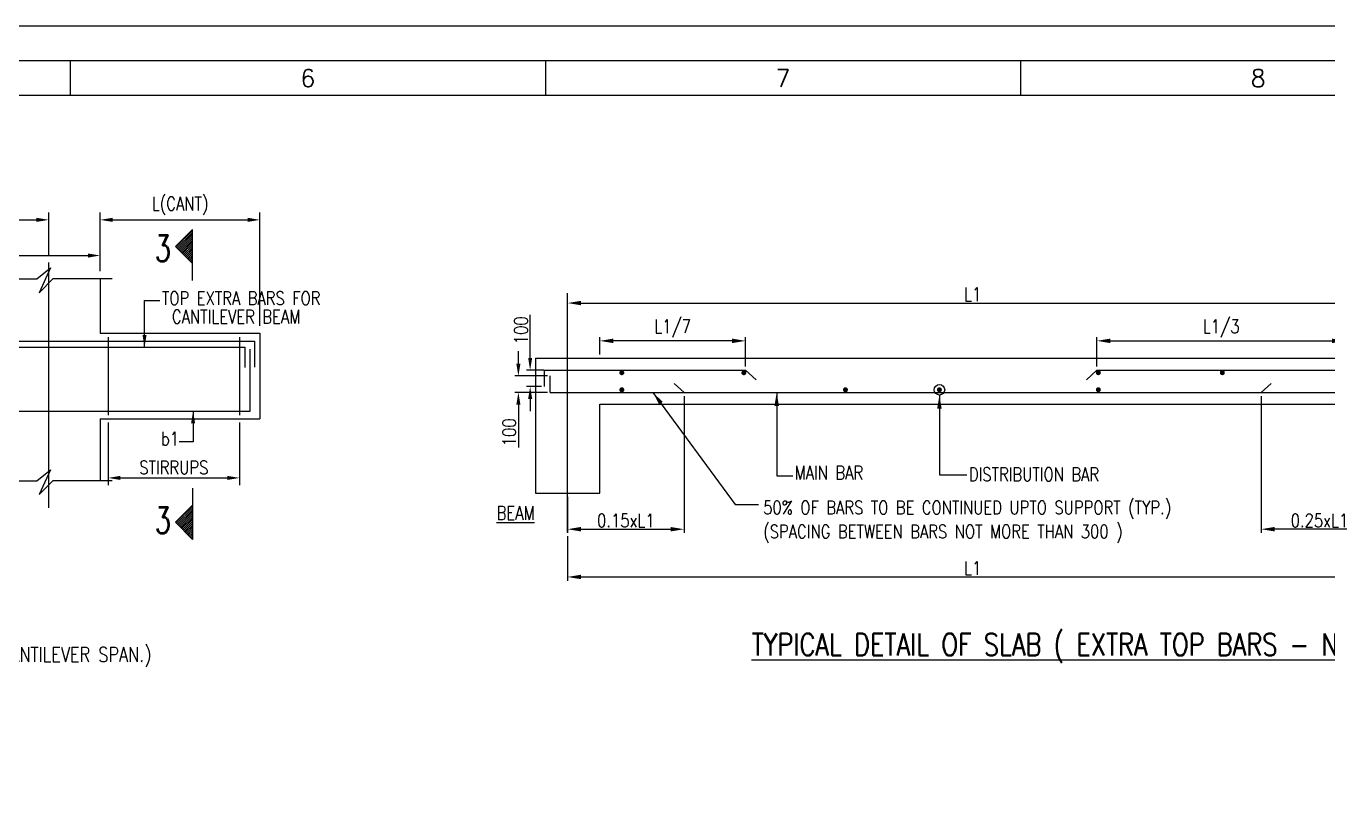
# Model space of a CAD drawing. Extents: x 455722 to 1142355, y -625363 to -272741.
# Drawn here: x 559522 to 585997, y -288472 to -272741 of the extents above; entities that cross this region are included whole.
import ezdxf
from ezdxf.enums import TextEntityAlignment as Align
from ezdxf.lldxf.tags import DXFTag

# ---------------------------------------------------------------- set-up
doc = ezdxf.new("R2010")
doc.units = 0
doc.header["$LTSCALE"] = 500
doc.header["$MEASUREMENT"] = 0
doc.linetypes.add('CENTER2', pattern=[1.125, 0.75, -0.125, 0.125, -0.125])
doc.layers.get('DEFPOINTS').update_dxf_attribs({"color": 4})
for name, color, linetype in [('CEN', 8, 'CENTER'), ('col & circal', 8, 'CENTER2'), ('DIM', 5, 'Continuous'), ('hat', 8, 'Continuous'), ('LINK', 2, 'Continuous'), ('NO. SECTION', 1, 'Continuous'), ('PNA', 10, 'Continuous'), ('S-COLUMN', 1, 'Continuous'), ('S-CONCRET LINE', 4, 'Continuous'), ('S-REINFORCEMENT', 6, 'Continuous'), ('S-TEXT-1', 4, 'Continuous'), ('S-TITLE', 6, 'Continuous'), ('TEXT1', 2, 'Continuous'), ('TXT', 4, 'Continuous')]:
    doc.layers.add(name, color=color, linetype=linetype)
doc.styles.add('ROMANS', font='r.shx', dxfattribs={"width": 0.8, "height": 275, "bigfont": 'bigfont.shx'})
doc.styles.add('ROMENT', font='r.shx', dxfattribs={"bigfont": 'bigfont.shx'})
tags = doc.linetypes.add('CENTER', pattern=[2, 1.25, -0.25, 0.25, -0.25]).pattern_tags.tags
tags[10:11] = [DXFTag(74, 4), DXFTag(75, 0), DXFTag(340, '0'), DXFTag(46, 1.0), DXFTag(50, 0.0), DXFTag(44, 0.0), DXFTag(45, 0.0)]
tags[8:9] = [DXFTag(74, 4), DXFTag(75, 0), DXFTag(340, '0'), DXFTag(46, 1.0), DXFTag(50, 0.0), DXFTag(44, 0.0), DXFTag(45, 0.0)]
tags[6:7] = [DXFTag(74, 4), DXFTag(75, 0), DXFTag(340, '0'), DXFTag(46, 1.0), DXFTag(50, 0.0), DXFTag(44, 0.0), DXFTag(45, 0.0)]
tags[4:5] = [DXFTag(74, 4), DXFTag(75, 0), DXFTag(340, '0'), DXFTag(46, 1.0), DXFTag(50, 0.0), DXFTag(44, 0.0), DXFTag(45, 0.0)]
doc.dimstyles.new('Copy of INT2TIMES', dxfattribs={"dimtxt": 300, "dimasz": 275, "dimexe": 75, "dimexo": 75, "dimgap": 40, "dimtad": 1, "dimdec": 0, "dimlfac": 0.5, "dimrnd": 5, "dimzin": 0, "dimdsep": 46, "dimtxsty": 'ROMANS', "dimcen": -1, "dimclrd": 5, "dimclre": 5, "dimclrt": 4, "dimadec": 0, "dimazin": 0, "dimtfac": 1, "dimtdec": 0, "dimtix": 1, "dimtofl": 0, "dimtmove": 2, "dimatfit": 3, "dimfxl": 0, "dimtolj": 1, "dimtzin": 0, "dimarcsym": 0})
doc.dimstyles.new('Copy(2) of Standard', dxfattribs={"dimtxt": 300, "dimasz": 250, "dimexe": 75, "dimexo": 50, "dimgap": 50, "dimtad": 1, "dimdec": 0, "dimrnd": 5, "dimzin": 0, "dimdsep": 46, "dimtxsty": 'ROMANS', "dimcen": 0, "dimclrd": 5, "dimclre": 5, "dimclrt": 4, "dimadec": 0, "dimazin": 0, "dimtfac": 1, "dimtdec": 0, "dimtofl": 0, "dimtmove": 0, "dimatfit": 3, "dimfxl": 0, "dimtolj": 1, "dimtzin": 0, "dimarcsym": 0})
doc.dimstyles.new('INT1', dxfattribs={"dimtxt": 250, "dimasz": 250, "dimexe": 150, "dimexo": 60, "dimgap": 75, "dimtad": 1, "dimdec": 0, "dimzin": 0, "dimdsep": 46, "dimtxsty": 'ROMANS', "dimcen": -250, "dimclrd": 5, "dimclre": 5, "dimclrt": 4, "dimadec": 0, "dimazin": 0, "dimtfac": 1, "dimtdec": 0, "dimtix": 1, "dimtofl": 0, "dimtmove": 2, "dimatfit": 3, "dimfxl": 0, "dimtolj": 1, "dimtzin": 0, "dimarcsym": 0})

# ---------------------------------------------------------------- blocks, each defined once
blk = doc.blocks.new('A1')
at = {"flags": 128}
blk.add_lwpolyline([(0, 0), (82779, 0), (82779, 58231), (0, 58231)], close=True, dxfattribs=at)
at = {"layer": 'PNA'}
for p, q in [((34655, 57739), (34655, 57247)), ((41389, 57739), (41389, 57247)), ((48124, 57739), (48124, 57247))]:
    blk.add_line(p, q, dxfattribs=at)
at = {"layer": 'PNA', "color": 1}
for points in [[(984, 492), (82287, 492), (82287, 57739), (984, 57739)], [(1969, 984), (81794, 984), (81794, 57247), (1969, 57247)]]:
    blk.add_lwpolyline(points, close=True, dxfattribs=at)
at = {"layer": 'PNA', "style": 'ROMANS'}
for s, p in [('6', (38023, 57493)), ('7', (44757, 57493)), ('8', (51491, 57493))]:
    blk.add_text(s, height=246, dxfattribs=at).set_placement(p, align=Align.MIDDLE)
blk = doc.blocks.new('*D67')
at = {"layer": 'DEFPOINTS', "color": 0, "transparency": 16777216}
for p in [(559984, -276681), (549272, -277550), (559984, -277550)]:
    blk.add_point(p, dxfattribs=at)
at = {"layer": 'DIM', "color": 5, "lineweight": -2, "transparency": 16777216}
for p, q in [((549272, -277400), (549272, -276531)), ((559984, -277400), (559984, -276531)), ((549522, -276681), (559734, -276681))]:
    blk.add_line(p, q, dxfattribs=at)
at = {"layer": 'DIM', "color": 5, "transparency": 16777216}
for points in [[(549522, -276639), (549522, -276722), (549272, -276681)], [(559734, -276639), (559734, -276722), (559984, -276681)]]:
    blk.add_solid(points, dxfattribs=at)
at = {"layer": 'DIM', "color": 4, "transparency": 16777216, "insert": (554628, -276396), "char_height": 275, "attachment_point": 5, "style": 'ROMANS'}
blk.add_mtext('\\A1;L1(BIGGER SPAN)', dxfattribs=at)
blk = doc.blocks.new('*D77')
at = {"layer": 'DEFPOINTS', "color": 0, "transparency": 16777216}
for p in [(564279, -276681), (561031, -277872), (564279, -278984)]:
    blk.add_point(p, dxfattribs=at)
at = {"layer": 'DIM', "color": 5, "lineweight": -2, "transparency": 16777216}
for p, q in [((561031, -277722), (561031, -276531)), ((564279, -278834), (564279, -276531)), ((561281, -276681), (564029, -276681))]:
    blk.add_line(p, q, dxfattribs=at)
at = {"layer": 'DIM', "color": 5, "transparency": 16777216}
for points in [[(561281, -276639), (561281, -276722), (561031, -276681)], [(564029, -276639), (564029, -276722), (564279, -276681)]]:
    blk.add_solid(points, dxfattribs=at)
at = {"layer": 'DIM', "color": 4, "transparency": 16777216, "insert": (562655, -276396), "char_height": 275, "attachment_point": 5, "style": 'ROMANS'}
blk.add_mtext('\\A1;L(CANT)', dxfattribs=at)
blk = doc.blocks.new('*D78')
at = {"layer": 'DEFPOINTS', "color": 0, "transparency": 16777216}
for p in [(561191, -280648), (563864, -280648), (563864, -281926)]:
    blk.add_point(p, dxfattribs=at)
at = {"layer": 'DIM', "color": 5, "lineweight": -2, "transparency": 16777216}
for p, q in [((561191, -280798), (561191, -282076)), ((563864, -280798), (563864, -282076)), ((561441, -281926), (563614, -281926))]:
    blk.add_line(p, q, dxfattribs=at)
at = {"layer": 'DIM', "color": 5, "transparency": 16777216}
for points in [[(561441, -281885), (561441, -281968), (561191, -281926)], [(563614, -281885), (563614, -281968), (563864, -281926)]]:
    blk.add_solid(points, dxfattribs=at)
at = {"layer": 'DIM', "color": 4, "transparency": 16777216, "insert": (562528, -281714), "char_height": 275, "attachment_point": 5, "style": 'ROMANS'}
blk.add_mtext('\\A1;STIRRUPS', dxfattribs=at)
blk = doc.blocks.new('*D79')
at = {"layer": 'DEFPOINTS', "color": 0, "transparency": 16777216}
for p in [(561031, -277406), (561031, -277872), (556138, -279144)]:
    blk.add_point(p, dxfattribs=at)
at = {"layer": 'DIM', "color": 5, "lineweight": -2, "transparency": 16777216}
for p, q in [((556138, -278994), (556138, -277256)), ((556388, -277406), (560781, -277406)), ((561031, -277722), (561031, -277256))]:
    blk.add_line(p, q, dxfattribs=at)
at = {"layer": 'DIM', "color": 5, "transparency": 16777216}
for points in [[(556388, -277365), (556388, -277448), (556138, -277406)], [(560781, -277365), (560781, -277448), (561031, -277406)]]:
    blk.add_solid(points, dxfattribs=at)
at = {"layer": 'DIM', "color": 4, "transparency": 16777216, "insert": (558584, -277194), "char_height": 275, "attachment_point": 5, "style": 'ROMANS'}
blk.add_mtext('\\A1;1.5 x L', dxfattribs=at)
blk = doc.blocks.new('*D127')
at = {"layer": 'DEFPOINTS', "color": 0, "ltscale": 2, "transparency": 16777216}
for p in [(571189, -279140), (571189, -279495), (574153, -279736)]:
    blk.add_point(p, dxfattribs=at)
at = {"layer": 'DIM', "color": 5, "lineweight": -2, "ltscale": 2, "transparency": 16777216}
for p, q in [((571189, -279420), (571189, -279065)), ((573878, -279140), (571464, -279140)), ((574153, -279661), (574153, -279065))]:
    blk.add_line(p, q, dxfattribs=at)
at = {"layer": 'DIM', "color": 5, "ltscale": 2, "transparency": 16777216}
for points in [[(571464, -279095), (571464, -279186), (571189, -279140)], [(573878, -279095), (573878, -279186), (574153, -279140)]]:
    blk.add_solid(points, dxfattribs=at)
at = {"layer": 'DIM', "color": 4, "ltscale": 2, "transparency": 16777216, "insert": (572671, -278891), "char_height": 275, "attachment_point": 5, "style": 'ROMANS'}
blk.add_mtext('\\A1;L1/7', dxfattribs=at)
blk = doc.blocks.new('*D128')
at = {"layer": 'DEFPOINTS', "color": 0, "ltscale": 2, "transparency": 16777216}
for p in [(586353, -279140), (586353, -279495), (581298, -279736)]:
    blk.add_point(p, dxfattribs=at)
at = {"layer": 'DIM', "color": 5, "lineweight": -2, "ltscale": 2, "transparency": 16777216}
for p, q in [((581298, -279661), (581298, -279065)), ((581573, -279140), (586078, -279140)), ((586353, -279420), (586353, -279065))]:
    blk.add_line(p, q, dxfattribs=at)
at = {"layer": 'DIM', "color": 5, "ltscale": 2, "transparency": 16777216}
for points in [[(581573, -279095), (581573, -279186), (581298, -279140)], [(586078, -279095), (586078, -279186), (586353, -279140)]]:
    blk.add_solid(points, dxfattribs=at)
at = {"layer": 'DIM', "color": 4, "ltscale": 2, "transparency": 16777216, "insert": (583826, -278891), "char_height": 275, "attachment_point": 5, "style": 'ROMANS'}
blk.add_mtext('\\A1;L1/3', dxfattribs=at)
blk = doc.blocks.new('*D131')
at = {"layer": 'DEFPOINTS', "color": 0, "ltscale": 2, "transparency": 16777216}
for p in [(587008, -278372), (570534, -279495), (587008, -279495)]:
    blk.add_point(p, dxfattribs=at)
at = {"layer": 'DIM', "color": 5, "lineweight": -2, "ltscale": 2, "transparency": 16777216}
for p, q in [((570534, -279420), (570534, -278297)), ((570809, -278372), (586733, -278372)), ((587008, -279420), (587008, -278297))]:
    blk.add_line(p, q, dxfattribs=at)
at = {"layer": 'DIM', "color": 5, "ltscale": 2, "transparency": 16777216}
for points in [[(570809, -278326), (570809, -278418), (570534, -278372)], [(586733, -278326), (586733, -278418), (587008, -278372)]]:
    blk.add_solid(points, dxfattribs=at)
at = {"layer": 'DIM', "color": 4, "ltscale": 2, "transparency": 16777216, "insert": (578771, -278194), "char_height": 275, "attachment_point": 5, "style": 'ROMANS'}
blk.add_mtext('\\A1;L1', dxfattribs=at)
blk = doc.blocks.new('*D160')
at = {"layer": 'DEFPOINTS', "color": 0, "ltscale": 2, "transparency": 16777216}
for p in [(572903, -280187), (570534, -282235), (572903, -282969)]:
    blk.add_point(p, dxfattribs=at)
at = {"layer": 'DIM', "color": 5, "lineweight": -2, "ltscale": 2, "transparency": 16777216}
for p, q in [((572903, -280262), (572903, -283044)), ((570534, -282310), (570534, -283044)), ((570809, -282969), (572628, -282969))]:
    blk.add_line(p, q, dxfattribs=at)
at = {"layer": 'DIM', "color": 5, "ltscale": 2, "transparency": 16777216}
for points in [[(570809, -282923), (570809, -283015), (570534, -282969)], [(572628, -282923), (572628, -283015), (572903, -282969)]]:
    blk.add_solid(points, dxfattribs=at)
at = {"layer": 'DIM', "color": 4, "ltscale": 2, "transparency": 16777216, "insert": (571719, -282792), "char_height": 275, "attachment_point": 5, "style": 'ROMANS'}
blk.add_mtext('\\A1;0.15xL1', dxfattribs=at)
blk = doc.blocks.new('*D161')
at = {"layer": 'DEFPOINTS', "color": 0, "ltscale": 2, "transparency": 16777216}
for p in [(584639, -280187), (587008, -282235), (584639, -282969)]:
    blk.add_point(p, dxfattribs=at)
at = {"layer": 'DIM', "color": 5, "lineweight": -2, "ltscale": 2, "transparency": 16777216}
for p, q in [((584639, -280262), (584639, -283044)), ((587008, -282310), (587008, -283044)), ((586733, -282969), (584914, -282969))]:
    blk.add_line(p, q, dxfattribs=at)
at = {"layer": 'DIM', "color": 5, "ltscale": 2, "transparency": 16777216}
for points in [[(584914, -282923), (584914, -283015), (584639, -282969)], [(586733, -282923), (586733, -283015), (587008, -282969)]]:
    blk.add_solid(points, dxfattribs=at)
at = {"layer": 'DIM', "color": 4, "ltscale": 2, "transparency": 16777216, "insert": (585823, -282792), "char_height": 275, "attachment_point": 5, "style": 'ROMANS'}
blk.add_mtext('\\A1;0.25xL1', dxfattribs=at)
blk = doc.blocks.new('*D162')
at = {"layer": 'DEFPOINTS', "color": 0, "ltscale": 2, "transparency": 16777216}
for p in [(587008, -282235), (570534, -283032), (587008, -283940)]:
    blk.add_point(p, dxfattribs=at)
at = {"layer": 'DIM', "color": 5, "lineweight": -2, "ltscale": 2, "transparency": 16777216}
for p, q in [((587008, -282310), (587008, -284015)), ((570534, -283107), (570534, -284015)), ((570809, -283940), (586733, -283940))]:
    blk.add_line(p, q, dxfattribs=at)
at = {"layer": 'DIM', "color": 5, "ltscale": 2, "transparency": 16777216}
for points in [[(570809, -283894), (570809, -283985), (570534, -283940)], [(586733, -283894), (586733, -283985), (587008, -283940)]]:
    blk.add_solid(points, dxfattribs=at)
at = {"layer": 'DIM', "color": 4, "ltscale": 2, "transparency": 16777216, "insert": (578771, -283762), "char_height": 275, "attachment_point": 5, "style": 'ROMANS'}
blk.add_mtext('\\A1;L1', dxfattribs=at)
blk = doc.blocks.new('*D213')
at = {"layer": 'DEFPOINTS', "color": 0, "linetype": 'ByBlock', "transparency": 16777216}
for p in [(569773, -279736), (570101, -279736), (570056, -280071)]:
    blk.add_point(p, dxfattribs=at)
at = {"layer": 'TXT', "color": 5, "linetype": 'ByBlock', "lineweight": -2, "transparency": 16777216}
for p, q in [((569773, -279486), (569773, -278612)), ((570051, -279736), (569698, -279736)), ((570006, -280071), (569698, -280071)), ((569773, -280321), (569773, -280571))]:
    blk.add_line(p, q, dxfattribs=at)
at = {"layer": 'TXT', "color": 5, "linetype": 'ByBlock', "transparency": 16777216}
for points in [[(569732, -279486), (569815, -279486), (569773, -279736)], [(569732, -280321), (569815, -280321), (569773, -280071)]]:
    blk.add_solid(points, dxfattribs=at)
at = {"layer": 'TXT', "color": 4, "linetype": 'ByBlock', "transparency": 16777216, "insert": (569586, -278924), "char_height": 275, "attachment_point": 5, "rotation": 90, "style": 'ROMANS'}
blk.add_mtext('\\A1;100', dxfattribs=at)
blk = doc.blocks.new('*D214')
at = {"layer": 'DEFPOINTS', "color": 0, "transparency": 16777216}
for p in [(570178, -279852), (569534, -280187), (570178, -280187)]:
    blk.add_point(p, dxfattribs=at)
at = {"layer": 'DIM', "color": 5, "lineweight": -2, "transparency": 16777216}
for p, q in [((569534, -279602), (569534, -279352)), ((570128, -279852), (569459, -279852)), ((570128, -280187), (569459, -280187)), ((569534, -280437), (569534, -281311))]:
    blk.add_line(p, q, dxfattribs=at)
at = {"layer": 'DIM', "color": 5, "transparency": 16777216}
for points in [[(569492, -279602), (569576, -279602), (569534, -279852)], [(569492, -280437), (569576, -280437), (569534, -280187)]]:
    blk.add_solid(points, dxfattribs=at)
at = {"layer": 'DIM', "color": 4, "transparency": 16777216, "insert": (569347, -280999), "char_height": 275, "attachment_point": 5, "rotation": 90, "style": 'ROMANS'}
blk.add_mtext('\\A1;100', dxfattribs=at)

msp = doc.modelspace()

# ---------------------------------------------------------------- hatches: boundary and pattern name
at = {"layer": 'NO. SECTION', "ltscale": 5}
h = msp.add_hatch(dxfattribs=at)
h.set_pattern_fill('ANSI31', color=256, scale=220.680914, angle=90, style=0)
h.set_pattern_definition([(225, (565259.259, -186454.537), (-19.505621, 19.505621), [])])
h.paths.add_polyline_path([(562563.441, -277222.397), (562905.367, -276874.409), (562905.367, -277570.384)])
h = msp.add_hatch(dxfattribs=at)
h.set_pattern_fill('ANSI31', color=256, scale=220.680914, angle=90, style=0)
h.set_pattern_definition([(225, (565259.259, -186792.807), (-19.505621, 19.505621), [])])
h.paths.add_polyline_path([(562563.441, -282828.146), (562905.367, -283176.134), (562905.367, -282480.159)])

# ---------------------------------------------------------------- linework, layer by layer
at = {"layer": 'CEN'}
msp.add_line((559984.262, -282533.073), (559984.262, -277549.714), dxfattribs=at)
at = {"layer": 'col & circal', "linetype": 'CENTER2', "ltscale": 50}
msp.add_line((570534.376, -283032.067), (570534.376, -278170.037), dxfattribs=at)
at = {"layer": 'hat', "elevation": 0}
for points in [[(558742.431, -277879.081), (559742.773, -277879.081), (560019.345, -277655.143), (559787.629, -278162.737), (560071.67, -277871.618), (561275.42, -277871.618)], [(558742.431, -281982.982), (559742.773, -281982.982), (560019.345, -281759.044), (559787.629, -282266.638), (560071.67, -281975.519), (561275.42, -281975.519)]]:
    msp.add_lwpolyline(points, dxfattribs=at)
at = {"layer": 'hat'}
msp.add_circle((578095.401, -280134.446), 107.407, dxfattribs=at)
at = {"layer": 'LINK'}
for p, q in [((561190.908, -279064.496), (561190.908, -280647.777)), ((563864.184, -279064.496), (563864.184, -280647.777))]:
    msp.add_line(p, q, dxfattribs=at)
at = {"layer": 'NO. SECTION'}
for p, q in [((562905.367, -276874.409), (562563.441, -277222.397)), ((562905.367, -277914.867), (562905.367, -276874.409)), ((562905.367, -277570.384), (562563.441, -277222.397)), ((562905.367, -282135.676), (562905.367, -283176.134)), ((562905.367, -282480.159), (562563.441, -282828.146)), ((562905.367, -283176.134), (562563.441, -282828.146))]:
    msp.add_line(p, q, dxfattribs=at)
at = {"layer": 'S-COLUMN', "color": 10, "ltscale": 2}
for p, q in [((561030.908, -277871.618), (561030.908, -278984.496)), ((561030.908, -280727.777), (561030.908, -281975.519))]:
    msp.add_line(p, q, dxfattribs=at)
at = {"layer": 'S-CONCRET LINE', "color": 130}
for p, q in [((561030.908, -278984.496), (564278.845, -278984.496)), ((564278.845, -278984.496), (564278.845, -280727.777)), ((569879.994, -279494.65), (593764.517, -279494.65)), ((569879.994, -279494.65), (569879.994, -282234.842)), ((571188.757, -280428.286), (586353.3, -280428.286)), ((571188.757, -282234.842), (571188.757, -280428.286)), ((561030.908, -280727.777), (564278.845, -280727.777)), ((569879.994, -282234.842), (571188.757, -282234.842))]:
    msp.add_line(p, q, dxfattribs=at)
at = {"layer": 'S-REINFORCEMENT'}
for p, q in [((556137.232, -279269.546), (563970.778, -279269.546)), ((556168.903, -279145.917), (564167.949, -279145.917)), ((563970.778, -279269.546), (563970.778, -279682.26)), ((564167.949, -279145.917), (564167.949, -279675.204)), ((564079.424, -280567.777), (564079.424, -279307.871)), ((550184.913, -280567.777), (564079.424, -280567.777))]:
    msp.add_line(p, q, dxfattribs=at)
at = {"layer": 'S-REINFORCEMENT', "linetype": 'ByBlock', "ltscale": 6}
for p, q in [((570055.793, -279735.894), (570055.793, -280070.785)), ((570055.793, -279735.894), (574153.417, -279735.894)), ((574153.417, -279735.894), (574368.166, -279932.593)), ((570178.16, -280187.041), (570178.16, -279852.151)), ((572703.308, -280003.763), (572903.404, -280187.041)), ((584838.75, -280003.763), (584638.653, -280187.041)), ((570178.16, -280187.041), (593764.517, -280187.041))]:
    msp.add_line(p, q, dxfattribs=at)
at = {"layer": 'S-REINFORCEMENT', "const_width": 50.698, "elevation": 0}
for points in [[(571611.879, -279787.633, 1), (571662.571, -279787.633, 1)], [(574093.224, -279787.633, 1), (574143.916, -279787.633, 1)], [(581302.057, -279787.633, 1), (581352.748, -279787.633, 1)], [(583823.183, -279787.633, 1), (583873.874, -279787.633, 1)], [(571611.879, -280134.446, 1), (571662.571, -280134.446, 1)], [(576159.399, -280134.446, 1), (576210.091, -280134.446, 1)], [(578070.055, -280134.446, 1), (578120.747, -280134.446, 1)], [(581302.057, -280134.446, 1), (581352.748, -280134.446, 1)]]:
    msp.add_lwpolyline(points, format="xyb", close=True, dxfattribs=at)
at = {"layer": 'S-REINFORCEMENT', "linetype": 'ByBlock', "ltscale": 6, "elevation": 0}
msp.add_lwpolyline([(581083.704, -279932.593), (581298.453, -279735.894), (592716.911, -279735.894), (592931.66, -279932.593)], dxfattribs=at)

# ---------------------------------------------------------------- block references
at = {"xscale": 1.434849416022188, "yscale": 1.434849416022188, "zscale": 1.434849416022188}
msp.add_blockref('A1', (510695.778, -356294.5), dxfattribs=at)

# ---------------------------------------------------------------- texts
at = {"layer": 'NO. SECTION', "style": 'ROMANS', "width": 0.7}
for p in [(562304.362, -277261.573), (562304.362, -282788.97)]:
    msp.add_text('3', height=533.333, dxfattribs=at).set_placement(p, align=Align.MIDDLE)
at = {"layer": 'S-TEXT-1', "style": 'ROMENT', "width": 0.8}
for s, p in [('TOP EXTRA BARS FOR', (562285.194, -278410.609)), ('CANTILEVER BEAM', (562487.77, -278787.275)), ('b1', (562266.524, -281266.329)), ('MAIN BAR', (575150.512, -281957.086)), ('%%UBEAM', (569091.417, -282776.051))]:
    msp.add_text(s, height=275, dxfattribs=at).set_placement(p)
at = {"layer": 'S-TEXT-1', "linetype": 'ByBlock', "style": 'ROMANS', "width": 0.8}
for s, p in [('DISTRIBUTION BAR', (578694.199, -281992.917)), ('50%%% OF BARS TO BE CONTINUED UPTO SUPPORT (TYP.)', (574512.079, -282665.86)), ('(SPACING BETWEEN BARS NOT MORE THAN 300 )', (574512.079, -283153.894))]:
    msp.add_text(s, height=275, dxfattribs=at).set_placement(p)
at = {"layer": 'S-TITLE', "style": 'ROMANS', "width": 0.8}
msp.add_text('%%UTYPICAL DETAIL OF SLAB ( EXTRA TOP BARS - NO BENT UP )', height=450, dxfattribs=at).set_placement((581822.256, -285311.772), align=Align.MIDDLE_CENTER)
at = {"layer": 'TEXT1', "linetype": 'ByBlock', "style": 'ROMANS', "width": 0.8}
msp.add_text('(NOTE- TOP BARS OF CANTILEVER BEAMS TO BE ANCHORED INTO ADJACENT SPAN FOR MIN. 1.5XL, WHERE L IS CANTILEVER SPAN.)', height=300, dxfattribs=at).set_placement((551358.433, -285515.978), align=Align.MIDDLE_CENTER)

# ---------------------------------------------------------------- dimensions: what is measured, and where the dimension line sits
at = {"layer": 'DIM'}
for base, p1, p2, text, picture, middle in [((559984.262, -276680.827), (549272.04, -277549.714), (559984.262, -277549.714), 'L1(BIGGER SPAN)', '*D67', (554628.151, -276396.303)), ((564278.845, -276680.827), (561030.908, -277871.618), (564278.845, -278984.496), 'L(CANT)', '*D77', (562654.877, -276396.303)), ((561030.908, -277406.414), (556137.963, -279144.496), (561030.908, -277871.618), '1.5 x L', '*D79', (558584.435, -277193.914)), ((563864.184, -281926.316), (561190.908, -280647.777), (563864.184, -280647.777), 'STIRRUPS', '*D78', (562527.546, -281713.816))]:
    dim = msp.add_linear_dim(base=base, p1=p1, p2=p2, text=text, dimstyle='INT1', override={"dimexo": 150, "dimlfac": 0.25}, dxfattribs=at)
    dim.commit()
    dim.dimension.update_dxf_attribs({"geometry": picture, "text_midpoint": middle})
at = {"layer": 'DIM', "ltscale": 2}
for base, p1, p2, text, picture, middle in [((587007.682, -278371.919), (570534.376, -279494.65), (587007.682, -279494.65), 'L1', '*D131', (578771.029, -278194.419)), ((571188.757, -279140.369), (574153.417, -279735.894), (571188.757, -279494.65), 'L1/7', '*D127', (572671.087, -278890.845)), ((572903.404, -282969.037), (570534.376, -282234.842), (572903.404, -280187.041), '0.15xL1', '*D160', (571718.89, -282791.537)), ((587007.682, -283939.537), (570534.376, -283032.067), (587007.682, -282234.842), 'L1', '*D162', (578771.029, -283762.037))]:
    dim = msp.add_linear_dim(base=base, p1=p1, p2=p2, text=text, dimstyle='Copy of INT2TIMES', dxfattribs=at)
    dim.commit()
    dim.dimension.update_dxf_attribs({"geometry": picture, "text_midpoint": middle})
for base, p1, p2, text, picture, middle in [((586353.3, -279140.369), (581298.453, -279735.894), (586353.3, -279494.65), 'L1/3', '*D128', (583825.876, -278890.845)), ((584638.653, -282969.037), (587007.682, -282234.842), (584638.653, -280187.041), '0.25xL1', '*D161', (585823.167, -282791.537))]:
    dim = msp.add_linear_dim(base=base, p1=p1, p2=p2, angle=180, text=text, dimstyle='Copy of INT2TIMES', dxfattribs=at)
    dim.commit()
    dim.dimension.update_dxf_attribs({"geometry": picture, "text_midpoint": middle})
at = {"layer": 'DIM'}
dim = msp.add_linear_dim(base=(569534.067, -280187.041), p1=(570178.16, -279852.151), p2=(570178.16, -280187.041), angle=90, text='100', dimstyle='Copy(2) of Standard', dxfattribs=at)
dim.commit()
dim.dimension.update_dxf_attribs({"geometry": '*D214', "text_midpoint": (569346.567, -280998.946)})
at = {"layer": 'TXT', "linetype": 'ByBlock'}
dim = msp.add_linear_dim(base=(569773.477, -279735.894), p1=(570055.793, -280070.785), p2=(570100.858, -279735.894), angle=90, text='100', dimstyle='Copy(2) of Standard', dxfattribs=at)
dim.commit()
dim.dimension.update_dxf_attribs({"geometry": '*D213', "text_midpoint": (569585.977, -278923.989)})

# ---------------------------------------------------------------- leaders
at = {"layer": 'DIM'}
for points in [[(561931.596, -279269.546), (561931.596, -278318.146), (562241.806, -278318.146)], [(562918.778, -280567.777), (562918.778, -281191.434), (562634.899, -281191.434)]]:
    msp.add_leader(points, dimstyle='INT1', override={"dimexo": 150, "dimlfac": 0.25}, dxfattribs=at)
at = {"layer": 'DIM', "ltscale": 2}
for points in [[(572269.5, -280187.041), (573941.71, -282467.774), (574415.892, -282467.774)], [(574786.479, -280187.041), (574786.479, -281882.369), (575115.318, -281882.369)], [(578095.401, -280241.853), (578095.401, -281861.346), (578656.098, -281861.346)]]:
    msp.add_leader(points, dimstyle='Copy of INT2TIMES', dxfattribs=at)

doc.saveas('drawing.dxf')
